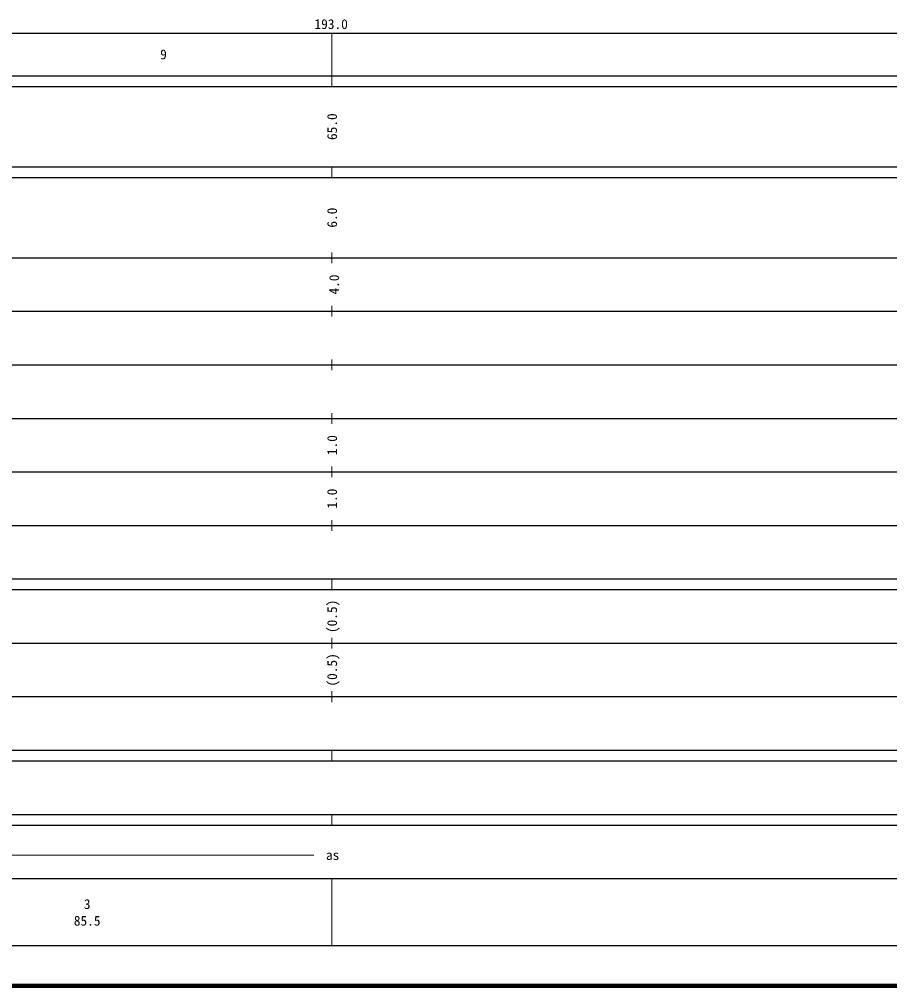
# Model space of a CAD drawing. Units: millimetres on the paper, enlarged 1000 times. Extents: x 40000 to 680000, y 20000 to 380000.
# Drawn here: x 202592 to 365183, y 20000 to 200555 of the extents above; entities that cross this region are included whole.
import ezdxf
from ezdxf.enums import TextEntityAlignment as Align

# ---------------------------------------------------------------- set-up
doc = ezdxf.new("R2010")
doc.units = ezdxf.units.MM
doc.header["$LTSCALE"] = 1000
doc.layers.add('M-TTL', color=2, linetype='Continuous', lineweight=140)
doc.layers.add('M-TTL-BAND', color=7, linetype='Continuous', lineweight=13)
doc.styles.add('ＭＳ ゴシック', font='')
doc.styles.get('ＭＳ ゴシック').set_extended_font_data('MS Gothic')

msp = doc.modelspace()

# ---------------------------------------------------------------- linework, layer by layer
at = {"layer": 'M-TTL'}
msp.add_line((40000, 20000), (680000, 20000), dxfattribs=at)
at = {"layer": 'M-TTL-BAND', "lineweight": 25}
for p, q in [((68000, 198000), (579000, 198000)), ((40000, 190000), (579000, 190000)), ((40000, 188000), (579000, 188000)), ((40000, 173000), (579000, 173000)), ((40000, 171000), (579000, 171000)), ((40000, 156000), (579000, 156000)), ((46000, 146000), (579000, 146000)), ((52000, 136000), (579000, 136000)), ((46000, 126000), (579000, 126000)), ((52000, 116000), (579000, 116000)), ((46000, 106000), (579000, 106000)), ((40000, 96000), (579000, 96000)), ((40000, 94000), (579000, 94000)), ((49000, 84000), (579000, 84000)), ((40000, 74000), (579000, 74000)), ((40000, 64000), (579000, 64000)), ((40000, 62000), (579000, 62000)), ((40000, 52000), (579000, 52000)), ((40000, 50000), (579000, 50000)), ((40000, 40000), (579000, 40000)), ((68000, 27500), (579000, 27500))]:
    msp.add_line(p, q, dxfattribs=at)
at = {"layer": 'M-TTL-BAND'}
for p, q in [((261000, 198000), (261000, 188000)), ((261000, 173000), (261000, 171000)), ((261000, 157000), (261000, 155000)), ((261000, 147000), (261000, 145000)), ((261000, 137000), (261000, 135000)), ((261000, 127000), (261000, 125000)), ((261000, 117000), (261000, 115000)), ((261000, 107000), (261000, 105000)), ((261000, 96000), (261000, 94000)), ((261000, 85000), (261000, 83000)), ((261000, 75000), (261000, 73000)), ((261000, 64000), (261000, 62000)), ((261000, 52000), (261000, 50000)), ((180966, 44406), (257626, 44406)), ((261000, 40000), (261000, 27500))]:
    msp.add_line(p, q, dxfattribs=at)

# ---------------------------------------------------------------- texts
at = {"layer": 'M-TTL-BAND', "style": 'ＭＳ ゴシック'}
msp.add_text('193.0', height=1833, dxfattribs=at).set_placement((260844, 198195), align=Align.BOTTOM_CENTER)
msp.add_text('193.0', height=1833, dxfattribs=at).set_placement((260844, 198195), align=Align.BOTTOM_CENTER)
for s, p in [('9', (229522, 194000)), ('9', (229522, 194000)), ('as', (261127, 44406)), ('as', (261127, 44406)), ('3', (215265, 35238)), ('85.5', (215265, 32131))]:
    msp.add_text(s, height=1833, dxfattribs=at).set_placement(p, align=Align.MIDDLE_CENTER)
for s, p in [('65.0', (261023, 180500)), ('65.0', (261023, 180500)), ('6.0', (261023, 163500)), ('6.0', (261023, 163500)), ('4.0', (261398, 151000)), ('4.0', (261398, 151000)), ('1.0', (261023, 121000)), ('1.0', (261023, 121000)), ('1.0', (261023, 111000)), ('1.0', (261023, 111000)), ('(0.5)', (261023, 89000)), ('(0.5)', (261023, 89000)), ('(0.5)', (261023, 79000)), ('(0.5)', (261023, 79000))]:
    msp.add_text(s, height=1833, rotation=90, dxfattribs=at).set_placement(p, align=Align.MIDDLE_CENTER)

doc.saveas('drawing.dxf')
